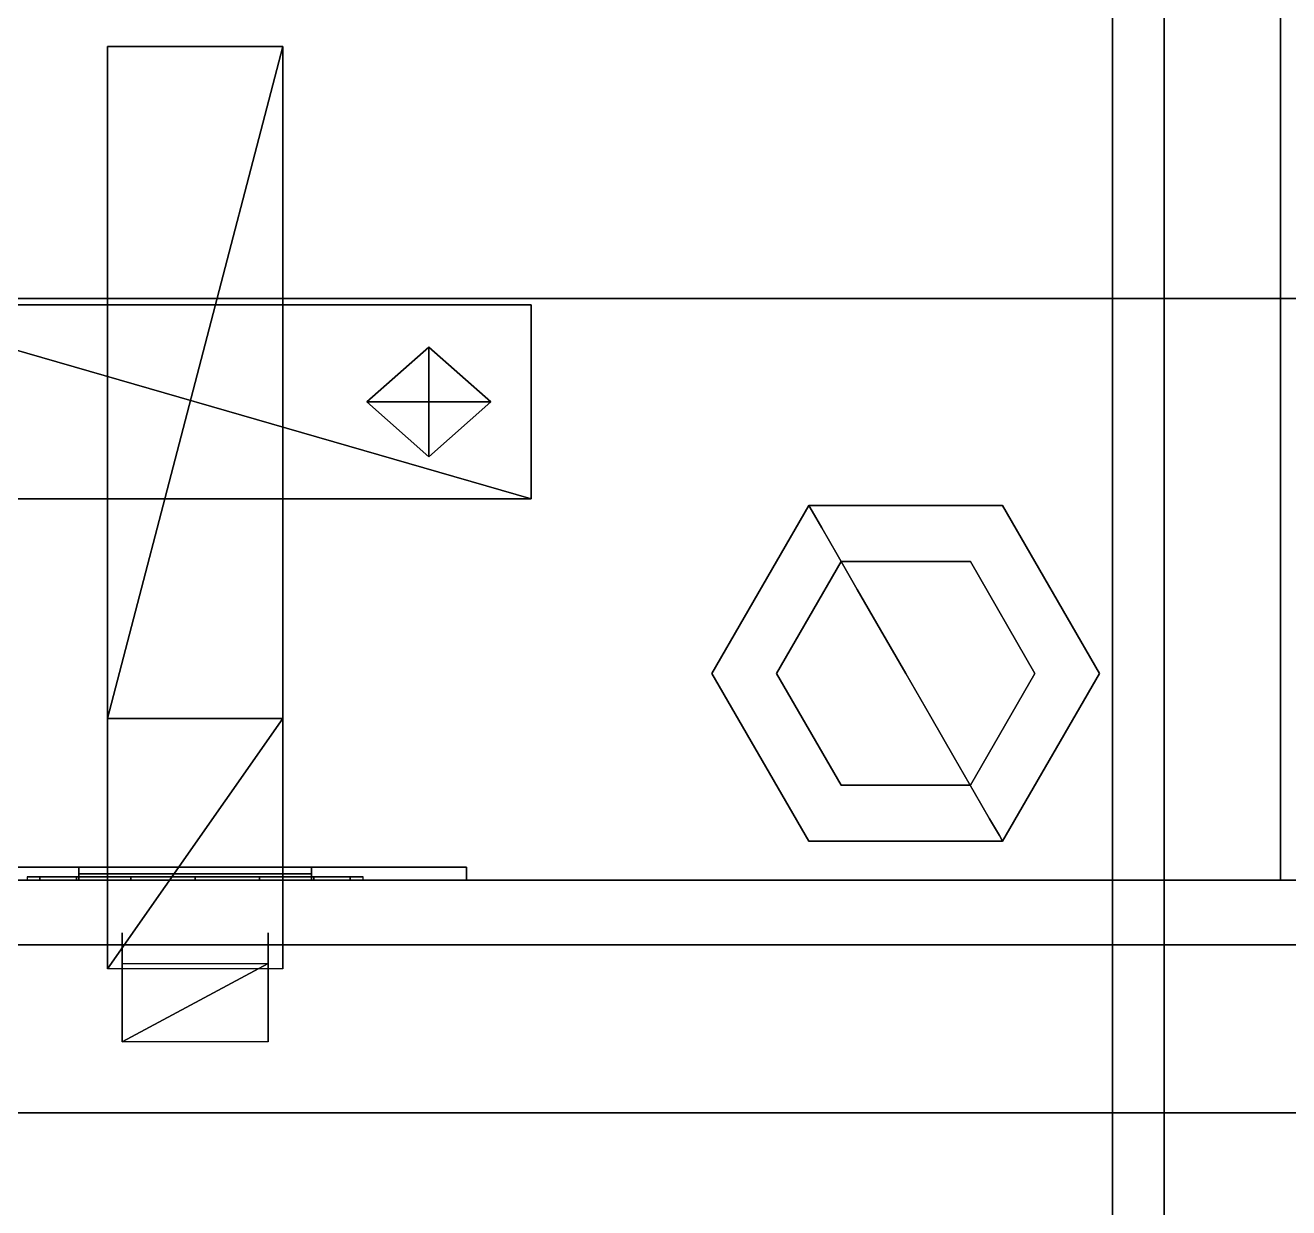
# Model space of a CAD drawing. Extents: x 0 to 6014, y -2453 to 0.
# Drawn here: x 3512.9 to 3610.6, y -575.3 to -483.9 of the extents above; entities that cross this region are included whole.
import ezdxf

# ---------------------------------------------------------------- set-up
doc = ezdxf.new("R2010")
doc.units = 0
for name, color, linetype in [('LAYER0', 7, 'CONTINUOUS'), ('LAYER1', 7, 'CONTINUOUS'), ('LAYER111', 7, 'CONTINUOUS'), ('LAYER115', 7, 'CONTINUOUS'), ('LAYER136', 7, 'CONTINUOUS'), ('LAYER140', 7, 'CONTINUOUS'), ('LAYER161', 7, 'CONTINUOUS'), ('LAYER165', 7, 'CONTINUOUS'), ('LAYER235', 7, 'CONTINUOUS'), ('LAYER236', 7, 'CONTINUOUS'), ('LAYER315', 254, 'CONTINUOUS'), ('LAYER358', 7, 'CONTINUOUS'), ('LAYER359', 7, 'CONTINUOUS'), ('LAYER362', 7, 'CONTINUOUS'), ('LAYER371', 28, 'CONTINUOUS'), ('LAYER372', 253, 'CONTINUOUS'), ('LAYER375', 254, 'CONTINUOUS'), ('LAYER377', 45, 'CONTINUOUS'), ('LAYER685', 7, 'CONTINUOUS'), ('LAYER688', 45, 'CONTINUOUS'), ('LAYER695', 7, 'CONTINUOUS'), ('LAYER75', 7, 'CONTINUOUS'), ('LAYER86', 7, 'CONTINUOUS'), ('LAYER90', 7, 'CONTINUOUS')]:
    doc.layers.add(name, color=color, linetype=linetype)

msp = doc.modelspace()

# ---------------------------------------------------------------- linework, layer by layer
at = {"layer": 'LAYER0'}
for points, invisible_edges in [([(1510, -265), (4585, 0), (2107, -1840), (1510, -265)], 7), ([(1510, 0, 5), (2107, -1840, 5), (4585, 0, 5), (1510, 0, 5)], 3), ([(2107, -1840), (4585, 0), (2107, -2453), (2107, -1840)], 3), ([(2107, -2453), (4585, 0), (4585, -640), (2107, -2453)], 5), ([(4585, 0, 5), (2107, -1840, 5), (4585, -640, 5), (4585, 0, 5)], 3)]:
    msp.add_3dface(points, dxfattribs=dict(at, invisible_edges=invisible_edges))
at = {"layer": 'LAYER111', "invisible_edges": 1}
for points in [[(3597, -823, 367.25), (3615, -273, 367.25), (3615, -823, 367.25), (3597, -823, 367.25)], [(3615, -273, 367.25), (3597, -823, 367.25), (3597, -273, 367.25), (3615, -273, 367.25)], [(3597, -273, 503.5), (3615, -823, 503.5), (3615, -273, 503.5), (3597, -273, 503.5)], [(3615, -823, 503.5), (3597, -273, 503.5), (3597, -823, 503.5), (3615, -823, 503.5)], [(3597, -823, 367.25), (3597, -273, 503.5), (3597, -273, 367.25), (3597, -823, 367.25)], [(3597, -273, 503.5), (3597, -823, 367.25), (3597, -823, 503.5), (3597, -273, 503.5)]]:
    msp.add_3dface(points, dxfattribs=at)
at = {"layer": 'LAYER115', "invisible_edges": 1}
for points in [[(3601, -287, 380.75), (3341, -809, 380.75), (3341, -287, 380.75), (3601, -287, 380.75)], [(3341, -809, 380.75), (3601, -287, 380.75), (3601, -809, 380.75), (3341, -809, 380.75)], [(3601, -809, 386.75), (3341, -287, 386.75), (3341, -809, 386.75), (3601, -809, 386.75)], [(3341, -287, 386.75), (3601, -809, 386.75), (3601, -287, 386.75), (3341, -287, 386.75)], [(3601, -287, 380.75), (3601, -809, 386.75), (3601, -809, 380.75), (3601, -287, 380.75)], [(3601, -809, 386.75), (3601, -287, 380.75), (3601, -287, 386.75), (3601, -809, 386.75)]]:
    msp.add_3dface(points, dxfattribs=at)
at = {"layer": 'LAYER136', "invisible_edges": 1}
for points in [[(3597, -823, 555.5), (3615, -273, 555.5), (3615, -823, 555.5), (3597, -823, 555.5)], [(3615, -273, 555.5), (3597, -823, 555.5), (3597, -273, 555.5), (3615, -273, 555.5)], [(3597, -273, 691.75), (3615, -823, 691.75), (3615, -273, 691.75), (3597, -273, 691.75)], [(3615, -823, 691.75), (3597, -273, 691.75), (3597, -823, 691.75), (3615, -823, 691.75)], [(3597, -823, 555.5), (3597, -273, 691.75), (3597, -273, 555.5), (3597, -823, 555.5)], [(3597, -273, 691.75), (3597, -823, 555.5), (3597, -823, 691.75), (3597, -273, 691.75)]]:
    msp.add_3dface(points, dxfattribs=at)
at = {"layer": 'LAYER140', "invisible_edges": 1}
for points in [[(3601, -287, 569), (3341, -809, 569), (3341, -287, 569), (3601, -287, 569)], [(3341, -809, 569), (3601, -287, 569), (3601, -809, 569), (3341, -809, 569)], [(3601, -809, 575), (3341, -287, 575), (3341, -809, 575), (3601, -809, 575)], [(3341, -287, 575), (3601, -809, 575), (3601, -287, 575), (3341, -287, 575)], [(3601, -287, 569), (3601, -809, 575), (3601, -809, 569), (3601, -287, 569)], [(3601, -809, 575), (3601, -287, 569), (3601, -287, 575), (3601, -809, 575)]]:
    msp.add_3dface(points, dxfattribs=at)
at = {"layer": 'LAYER161', "invisible_edges": 1}
for points in [[(3597, -823, 743.75), (3615, -273, 743.75), (3615, -823, 743.75), (3597, -823, 743.75)], [(3615, -273, 743.75), (3597, -823, 743.75), (3597, -273, 743.75), (3615, -273, 743.75)], [(3597, -273, 880), (3615, -823, 880), (3615, -273, 880), (3597, -273, 880)], [(3615, -823, 880), (3597, -273, 880), (3597, -823, 880), (3615, -823, 880)], [(3597, -823, 743.75), (3597, -273, 880), (3597, -273, 743.75), (3597, -823, 743.75)], [(3597, -273, 880), (3597, -823, 743.75), (3597, -823, 880), (3597, -273, 880)]]:
    msp.add_3dface(points, dxfattribs=at)
at = {"layer": 'LAYER165', "invisible_edges": 1}
for points in [[(3601, -287, 757.25), (3341, -809, 757.25), (3341, -287, 757.25), (3601, -287, 757.25)], [(3341, -809, 757.25), (3601, -287, 757.25), (3601, -809, 757.25), (3341, -809, 757.25)], [(3601, -809, 763.25), (3341, -287, 763.25), (3341, -809, 763.25), (3601, -809, 763.25)], [(3341, -287, 763.25), (3601, -809, 763.25), (3601, -287, 763.25), (3341, -287, 763.25)], [(3601, -287, 757.25), (3601, -809, 763.25), (3601, -809, 757.25), (3601, -287, 757.25)], [(3601, -809, 763.25), (3601, -287, 757.25), (3601, -287, 763.25), (3601, -809, 763.25)]]:
    msp.add_3dface(points, dxfattribs=at)
at = {"layer": 'LAYER235', "invisible_edges": 1}
for points in [[(3628, -150, 1944), (3046, -755, 1944), (3046, -150, 1944), (3628, -150, 1944)], [(3046, -755, 1944), (3628, -150, 1944), (3628, -755, 1944), (3046, -755, 1944)], [(3628, -755, 1962), (3046, -150, 1962), (3046, -755, 1962), (3628, -755, 1962)], [(3046, -150, 1962), (3628, -755, 1962), (3628, -150, 1962), (3046, -150, 1962)]]:
    msp.add_3dface(points, dxfattribs=at)
at = {"layer": 'LAYER236', "invisible_edges": 1}
for points in [[(3046, -150, 2292), (3628, -755, 2292), (3628, -150, 2292), (3046, -150, 2292)], [(3628, -755, 2292), (3046, -150, 2292), (3046, -755, 2292), (3628, -755, 2292)], [(3046, -755, 2274), (3628, -150, 2274), (3628, -755, 2274), (3046, -755, 2274)], [(3628, -150, 2274), (3046, -755, 2274), (3046, -150, 2274), (3628, -150, 2274)]]:
    msp.add_3dface(points, dxfattribs=at)
at = {"layer": 'LAYER315', "invisible_edges": 1}
for points in [[(3646, -505, 1925), (1678, -755, 1925), (1678, -505, 1925), (3646, -505, 1925)], [(1678, -755, 1925), (3646, -505, 1925), (3646, -755, 1925), (1678, -755, 1925)], [(1678, -505, 1943), (3646, -505, 1925), (1678, -505, 1925), (1678, -505, 1943)], [(3646, -505, 1925), (1678, -505, 1943), (3646, -505, 1943), (3646, -505, 1925)], [(3646, -755, 1943), (1678, -505, 1943), (1678, -755, 1943), (3646, -755, 1943)], [(1678, -505, 1943), (3646, -755, 1943), (3646, -505, 1943), (1678, -505, 1943)]]:
    msp.add_3dface(points, dxfattribs=at)
at = {"layer": 'LAYER358', "invisible_edges": 1}
for points in [[(3037, -150, 1924), (3610, -550, 1924), (3610, -150, 1924), (3037, -150, 1924)], [(3610, -550, 1924), (3037, -150, 1924), (3037, -550, 1924), (3610, -550, 1924)], [(3037, -550, 1906), (3610, -150, 1906), (3610, -550, 1906), (3037, -550, 1906)], [(3610, -150, 1906), (3037, -550, 1906), (3037, -150, 1906), (3610, -150, 1906)], [(3610, -150, 1906), (3610, -550, 1924), (3610, -550, 1906), (3610, -150, 1906)], [(3610, -550, 1924), (3610, -150, 1906), (3610, -150, 1924), (3610, -550, 1924)], [(3037, -550, 1906), (3610, -550, 1924), (3037, -550, 1924), (3037, -550, 1906)], [(3610, -550, 1924), (3037, -550, 1906), (3610, -550, 1906), (3610, -550, 1924)]]:
    msp.add_3dface(points, dxfattribs=at)
at = {"layer": 'LAYER359', "invisible_edges": 1}
for points in [[(3610, -150, 1583), (3037, -550, 1583), (3037, -150, 1583), (3610, -150, 1583)], [(3037, -550, 1583), (3610, -150, 1583), (3610, -550, 1583), (3037, -550, 1583)], [(3610, -550, 1601), (3037, -150, 1601), (3037, -550, 1601), (3610, -550, 1601)], [(3037, -150, 1601), (3610, -550, 1601), (3610, -150, 1601), (3037, -150, 1601)], [(3610, -150, 1583), (3610, -550, 1601), (3610, -550, 1583), (3610, -150, 1583)], [(3610, -550, 1601), (3610, -150, 1583), (3610, -150, 1601), (3610, -550, 1601)], [(3610, -550, 1601), (3037, -550, 1583), (3610, -550, 1583), (3610, -550, 1601)], [(3037, -550, 1583), (3610, -550, 1601), (3037, -550, 1601), (3037, -550, 1583)]]:
    msp.add_3dface(points, dxfattribs=at)
at = {"layer": 'LAYER362', "invisible_edges": 1}
for points in [[(3610, -150, 1582), (3610, -550, 1925), (3610, -150, 1925), (3610, -150, 1582)], [(3610, -550, 1925), (3610, -150, 1582), (3610, -550, 1582), (3610, -550, 1925)], [(3610, -150, 1582), (3628, -550, 1582), (3610, -550, 1582), (3610, -150, 1582)], [(3628, -550, 1582), (3610, -150, 1582), (3628, -150, 1582), (3628, -550, 1582)], [(3628, -150, 1925), (3610, -550, 1925), (3628, -550, 1925), (3628, -150, 1925)], [(3610, -550, 1925), (3628, -150, 1925), (3610, -150, 1925), (3610, -550, 1925)], [(3628, -550, 1582), (3610, -550, 1925), (3610, -550, 1582), (3628, -550, 1582)], [(3610, -550, 1925), (3628, -550, 1582), (3628, -550, 1925), (3610, -550, 1925)]]:
    msp.add_3dface(points, dxfattribs=at)
at = {"layer": 'LAYER371'}
for points, invisible_edges in [([(3505, -549, 1883.5), (3547, -549, 1883.5), (3535, -549, 1888.5), (3517, -549, 1888.5)], 10), ([(3505, -549, 1883.5), (3517, -549, 1888.5), (3517, -549, 1901.5), (3505, -549, 1901.5)], 1), ([(3520.683, -549.5, 1905.709), (3531.5, -549.5, 1905.5), (3535, -549.5, 1901.5), (3517, -549.5, 1901.5)], 5), ([(3517, -549.5, 1901.5), (3535, -549.5, 1901.5), (3535, -549.5, 1888.5), (3517, -549.5, 1888.5)], 1), ([(3520.5, -549.5, 1912.5), (3531.5, -549.5, 1912.5), (3531.5, -549.5, 1905.5), (3520.683, -549.5, 1905.709)], 4), ([(3547, -549, 1883.5), (3535, -549, 1888.5), (3535, -549, 1901.5), (3547, -549, 1901.5)], 1), ([(3513.99, -549.75, 1906.475), (3513, -549.75, 1901.5), (3517, -549.75, 1901.5), (3520.5, -549.75, 1905.5)], 8), ([(3516.808, -549.75, 1910.692), (3513.99, -549.75, 1906.475), (3520.5, -549.75, 1905.5), (3520.5, -549.75, 1909)], 10), ([(3521.025, -549.75, 1913.51), (3516.808, -549.75, 1910.692), (3520.5, -549.75, 1909), (3520.5, -549.75, 1912.5)], 10), ([(3526, -549.75, 1914.5), (3521.025, -549.75, 1913.51), (3520.5, -549.75, 1912.5), (3526, -549.75, 1912.5)], 10), ([(3530.975, -549.75, 1913.51), (3526, -549.75, 1914.5), (3526, -549.75, 1912.5), (3531.5, -549.75, 1912.5)], 10), ([(3535.192, -549.75, 1910.692), (3530.975, -549.75, 1913.51), (3531.5, -549.75, 1912.5), (3531.5, -549.75, 1909)], 10), ([(3539, -549.75, 1901.5), (3538.01, -549.75, 1906.475), (3531.5, -549.75, 1905.5), (3535, -549.75, 1901.5)], 2), ([(3538.01, -549.75, 1906.475), (3535.192, -549.75, 1910.692), (3531.5, -549.75, 1909), (3531.5, -549.75, 1905.5)], 10)]:
    msp.add_3dface(points, dxfattribs=dict(at, invisible_edges=invisible_edges))
for points in [[(3547, -550, 1883.5), (3505, -550, 1883.5), (3505, -549, 1883.5), (3547, -549, 1883.5)], [(3517, -549, 1901.5), (3517, -550, 1901.5), (3505, -550, 1901.5), (3505, -549, 1901.5)], [(3535, -549, 1888.5), (3535, -550, 1888.5), (3517, -550, 1888.5), (3517, -549, 1888.5)], [(3517, -549, 1888.5), (3517, -550, 1888.5), (3517, -550, 1901.5), (3517, -549, 1901.5)], [(3535, -549, 1888.5), (3535, -550, 1888.5), (3535, -550, 1901.5), (3535, -549, 1901.5)], [(3535, -549, 1901.5), (3535, -550, 1901.5), (3547, -550, 1901.5), (3547, -549, 1901.5)], [(3547, -549, 1883.5), (3547, -549, 1901.5), (3547, -549, 1901.5), (3547, -549, 1883.5)], [(3547, -549, 1901.5), (3547, -550, 1901.5), (3547, -550, 1883.5), (3547, -549, 1883.5)], [(3517, -550, 1901.5), (3505, -550, 1901.5), (3517, -550, 1901.5)], [(3547, -550, 1883.5), (3547, -550, 1901.5), (3505, -550, 1901.5), (3505, -550, 1883.5)], [(3535, -550, 1888.5), (3517, -550, 1888.5), (3535, -550, 1888.5)], [(3535, -550, 1901.5), (3547, -550, 1901.5), (3535, -550, 1901.5)]]:
    msp.add_3dface(points, dxfattribs=at)
at = {"layer": 'LAYER372'}
for points in [[(3532.783, -485.5, 1906), (3532.783, -485.5, 1891.078), (3519.217, -485.5, 1906), (3532.783, -485.5, 1906)], [(3519.217, -485.5, 1906), (3532.783, -485.5, 1891.078), (3519.217, -485.5, 1891.078), (3519.217, -485.5, 1906)], [(3519.217, -485.5, 1906), (3519.217, -485.5, 1891.078), (3519.217, -537.5, 1906), (3519.217, -485.5, 1906)], [(3519.217, -537.5, 1906), (3519.217, -485.5, 1891.078), (3519.217, -537.5, 1891.078), (3519.217, -537.5, 1906)], [(3532.783, -537.5, 1891.078), (3519.217, -537.5, 1891.078), (3532.783, -485.5, 1891.078), (3532.783, -537.5, 1891.078)], [(3532.783, -485.5, 1891.078), (3519.217, -537.5, 1891.078), (3519.217, -485.5, 1891.078), (3532.783, -485.5, 1891.078)], [(3532.783, -537.5, 1906), (3532.783, -537.5, 1891.078), (3532.783, -485.5, 1906), (3532.783, -537.5, 1906)], [(3532.783, -485.5, 1906), (3532.783, -537.5, 1891.078), (3532.783, -485.5, 1891.078), (3532.783, -485.5, 1906)], [(3500, -505.5, 1904.01), (3500, -505.5, 1906), (3552, -505.5, 1906), (3500, -505.5, 1904.01)], [(3500, -505.5, 1904.01), (3552, -505.5, 1906), (3552, -505.5, 1904.01), (3500, -505.5, 1904.01)], [(3552, -520.5, 1904.01), (3500, -520.5, 1904.01), (3500, -505.5, 1904.01), (3552, -520.5, 1904.01)], [(3552, -520.5, 1904.01), (3500, -505.5, 1904.01), (3552, -505.5, 1904.01), (3552, -520.5, 1904.01)], [(3552, -505.5, 1904.01), (3552, -505.5, 1906), (3552, -520.5, 1906), (3552, -505.5, 1904.01)], [(3552, -505.5, 1904.01), (3552, -520.5, 1906), (3552, -520.5, 1904.01), (3552, -505.5, 1904.01)], [(3544.087, -508.7573, 1903.016), (3539.291, -513, 1903.016), (3544.087, -508.7573, 1904.01), (3544.087, -508.7573, 1903.016)], [(3544.087, -508.7573, 1904.01), (3539.291, -513, 1903.016), (3539.291, -513, 1904.01), (3544.087, -508.7573, 1904.01)], [(3539.291, -513, 1904.01), (3544.087, -508.7573, 1904.01), (3548.883, -513, 1904.01), (3539.291, -513, 1904.01)], [(3539.291, -513, 1903.016), (3544.087, -508.7573, 1903.016), (3544.087, -517.2427, 1903.016), (3539.291, -513, 1903.016)], [(3548.883, -513, 1903.016), (3544.087, -508.7573, 1903.016), (3548.883, -513, 1904.01), (3548.883, -513, 1903.016)], [(3548.883, -513, 1904.01), (3544.087, -508.7573, 1903.016), (3544.087, -508.7573, 1904.01), (3548.883, -513, 1904.01)], [(3544.087, -517.2427, 1903.016), (3544.087, -508.7573, 1903.016), (3548.883, -513, 1903.016), (3544.087, -517.2427, 1903.016)], [(3539.291, -513, 1904.01), (3548.883, -513, 1904.01), (3544.087, -517.2427, 1904.01), (3539.291, -513, 1904.01)], [(3539.291, -513, 1904.01), (3539.291, -513, 1903.016), (3544.087, -517.2427, 1904.01), (3539.291, -513, 1904.01)], [(3544.087, -517.2427, 1904.01), (3539.291, -513, 1903.016), (3544.087, -517.2427, 1903.016), (3544.087, -517.2427, 1904.01)], [(3544.087, -517.2427, 1903.016), (3548.883, -513, 1903.016), (3544.087, -517.2427, 1904.01), (3544.087, -517.2427, 1903.016)], [(3544.087, -517.2427, 1904.01), (3548.883, -513, 1903.016), (3548.883, -513, 1904.01), (3544.087, -517.2427, 1904.01)], [(3552, -520.5, 1906), (3500, -520.5, 1906), (3500, -520.5, 1904.01), (3552, -520.5, 1906)], [(3552, -520.5, 1906), (3500, -520.5, 1904.01), (3552, -520.5, 1904.01), (3552, -520.5, 1906)], [(3519.217, -537.5, 1898.042), (3519.217, -537.5, 1891.078), (3519.217, -556.8654, 1895.058), (3519.217, -537.5, 1898.042)], [(3519.217, -556.8654, 1895.058), (3519.217, -537.5, 1891.078), (3519.217, -556.8654, 1888.094), (3519.217, -556.8654, 1895.058)], [(3532.783, -556.8654, 1888.094), (3519.217, -556.8654, 1888.094), (3532.783, -537.5, 1891.078), (3532.783, -556.8654, 1888.094)], [(3532.783, -537.5, 1891.078), (3519.217, -556.8654, 1888.094), (3519.217, -537.5, 1891.078), (3532.783, -537.5, 1891.078)], [(3532.783, -556.8654, 1895.058), (3532.783, -556.8654, 1888.094), (3532.783, -537.5, 1898.042), (3532.783, -556.8654, 1895.058)], [(3532.783, -537.5, 1898.042), (3532.783, -556.8654, 1888.094), (3532.783, -537.5, 1891.078), (3532.783, -537.5, 1898.042)], [(3520.348, -554.0753, 1890.308), (3520.348, -556.4556, 1888.818), (3520.348, -561.9226, 1907.082), (3520.348, -554.0753, 1890.308)], [(3531.652, -561.9226, 1907.082), (3531.652, -562.5, 1906.591), (3531.652, -554.0753, 1890.308), (3531.652, -561.9226, 1907.082)], [(3531.652, -554.0753, 1890.308), (3531.652, -562.5, 1906.591), (3531.652, -556.4556, 1888.818), (3531.652, -554.0753, 1890.308)], [(3520.348, -561.9226, 1907.082), (3520.348, -556.4556, 1888.818), (3520.348, -562.5, 1906.591), (3520.348, -561.9226, 1907.082)], [(3531.652, -562.5, 1906.591), (3520.348, -562.5, 1906.591), (3531.652, -556.4556, 1888.818), (3531.652, -562.5, 1906.591)], [(3531.652, -556.4556, 1888.818), (3520.348, -562.5, 1906.591), (3520.348, -556.4556, 1888.818), (3531.652, -556.4556, 1888.818)]]:
    msp.add_3dface(points, dxfattribs=at)
at = {"layer": 'LAYER375'}
for points, invisible_edges in [([(3573.5, -521.0096, 1854.166), (3566, -534, 1854.166), (3596, -534, 1854.166), (3588.5, -521.0096, 1854.166)], 2), ([(3573.5, -521.0096, 1854.166), (3566, -534, 1854.166), (3566, -534, 1879.062), (3573.5, -521.0096, 1879.062)], 2), ([(3566.511, -534, 1882.928), (3566, -534, 1879.062), (3573.5, -521.0096, 1879.062), (3573.755, -521.4523, 1882.928)], 9), ([(3573.755, -521.4523, 1666.067), (3573.5, -521.0096, 1669.934), (3566, -534, 1669.934), (3566.511, -534, 1666.067)], 12), ([(3573.755, -521.4523, 1882.928), (3573.5, -521.0096, 1879.062), (3588.5, -521.0096, 1879.062), (3588.245, -521.4523, 1882.928)], 12), ([(3588.245, -521.4523, 1666.067), (3588.5, -521.0096, 1669.934), (3573.5, -521.0096, 1669.934), (3573.755, -521.4523, 1666.067)], 9), ([(3595.489, -534, 1666.067), (3596, -534, 1669.934), (3588.5, -521.0096, 1669.934), (3588.245, -521.4523, 1666.067)], 13), ([(3588.245, -521.4523, 1882.928), (3588.5, -521.0096, 1879.062), (3596, -534, 1879.062), (3595.489, -534, 1882.928)], 13), ([(3568.01, -534, 1886.531), (3566.511, -534, 1882.928), (3573.755, -521.4523, 1882.928), (3574.505, -522.75, 1886.531)], 11), ([(3574.505, -522.75, 1662.465), (3573.755, -521.4523, 1666.067), (3566.511, -534, 1666.067), (3568.01, -534, 1662.465)], 14), ([(3574.505, -522.75, 1886.531), (3573.755, -521.4523, 1882.928), (3588.245, -521.4523, 1882.928), (3587.495, -522.75, 1886.531)], 14), ([(3587.495, -522.75, 1662.465), (3588.245, -521.4523, 1666.067), (3573.755, -521.4523, 1666.067), (3574.505, -522.75, 1662.465)], 11), ([(3593.99, -534, 1662.465), (3595.489, -534, 1666.067), (3588.245, -521.4523, 1666.067), (3587.495, -522.75, 1662.465)], 15), ([(3587.495, -522.75, 1886.531), (3588.245, -521.4523, 1882.928), (3595.489, -534, 1882.928), (3593.99, -534, 1886.531)], 15), ([(3570.394, -534, 1889.625), (3568.01, -534, 1886.531), (3574.505, -522.75, 1886.531), (3575.697, -524.8145, 1889.625)], 11), ([(3575.697, -524.8145, 1659.371), (3574.505, -522.75, 1662.465), (3568.01, -534, 1662.465), (3570.394, -534, 1659.371)], 14), ([(3575.697, -524.8145, 1889.625), (3574.505, -522.75, 1886.531), (3587.495, -522.75, 1886.531), (3586.303, -524.8145, 1889.625)], 14), ([(3586.303, -524.8145, 1659.371), (3587.495, -522.75, 1662.465), (3574.505, -522.75, 1662.465), (3575.697, -524.8145, 1659.371)], 11), ([(3586.303, -524.8145, 1889.625), (3587.495, -522.75, 1886.531), (3593.99, -534, 1886.531), (3591.606, -534, 1889.625)], 15), ([(3591.606, -534, 1659.371), (3593.99, -534, 1662.465), (3587.495, -522.75, 1662.465), (3586.303, -524.8145, 1659.371)], 15), ([(3573.5, -534, 1891.999), (3570.394, -534, 1889.625), (3575.697, -524.8145, 1889.625), (3577.25, -527.5048, 1891.999)], 11), ([(3577.25, -527.5048, 1656.997), (3575.697, -524.8145, 1659.371), (3570.394, -534, 1659.371), (3573.5, -534, 1656.997)], 14), ([(3577.25, -527.5048, 1891.999), (3575.697, -524.8145, 1889.625), (3586.303, -524.8145, 1889.625), (3584.75, -527.5048, 1891.999)], 14), ([(3584.75, -527.5048, 1656.997), (3586.303, -524.8145, 1659.371), (3575.697, -524.8145, 1659.371), (3577.25, -527.5048, 1656.997)], 11), ([(3584.75, -527.5048, 1891.999), (3586.303, -524.8145, 1889.625), (3591.606, -534, 1889.625), (3588.5, -534, 1891.999)], 15), ([(3588.5, -534, 1656.997), (3591.606, -534, 1659.371), (3586.303, -524.8145, 1659.371), (3584.75, -527.5048, 1656.997)], 15), ([(3576, -525.3397, 1694.83), (3571, -534, 1694.83), (3591, -534, 1694.83), (3586, -525.3397, 1694.83)], 2), ([(3576, -525.3397, 1854.166), (3571, -534, 1854.166), (3571, -534, 1694.83), (3576, -525.3397, 1694.83)], 8), ([(3586, -525.3397, 1854.166), (3576, -525.3397, 1854.166), (3576, -525.3397, 1694.83), (3586, -525.3397, 1694.83)], 2), ([(3577.118, -534, 1893.491), (3573.5, -534, 1891.999), (3577.25, -527.5048, 1891.999), (3579.059, -530.6378, 1893.491)], 11), ([(3579.059, -530.6378, 1655.505), (3577.25, -527.5048, 1656.997), (3573.5, -534, 1656.997), (3577.118, -534, 1655.505)], 14), ([(3579.059, -530.6378, 1893.491), (3577.25, -527.5048, 1891.999), (3584.75, -527.5048, 1891.999), (3582.941, -530.6378, 1893.491)], 14), ([(3582.941, -530.6378, 1655.505), (3584.75, -527.5048, 1656.997), (3577.25, -527.5048, 1656.997), (3579.059, -530.6378, 1655.505)], 11), ([(3582.941, -530.6378, 1893.491), (3584.75, -527.5048, 1891.999), (3588.5, -534, 1891.999), (3584.882, -534, 1893.491)], 15), ([(3584.882, -534, 1655.505), (3588.5, -534, 1656.997), (3584.75, -527.5048, 1656.997), (3582.941, -530.6378, 1655.505)], 15), ([(3581, -534, 1895.134), (3577.118, -534, 1893.491), (3579.059, -530.6378, 1893.491), (3581, -534, 1895.134)], 3), ([(3581, -534, 1654.996), (3579.059, -530.6378, 1655.505), (3577.118, -534, 1655.505), (3581, -534, 1654.996)], 6), ([(3581, -534, 1895.134), (3579.059, -530.6378, 1893.491), (3582.941, -530.6378, 1893.491), (3581, -534, 1895.134)], 6), ([(3581, -534, 1654.996), (3582.941, -530.6378, 1655.505), (3579.059, -530.6378, 1655.505), (3581, -534, 1654.996)], 3), ([(3581, -534, 1895.134), (3582.941, -530.6378, 1893.491), (3584.882, -534, 1893.491), (3581, -534, 1895.134)], 7), ([(3581, -534, 1654.996), (3584.882, -534, 1655.505), (3582.941, -530.6378, 1655.505), (3581, -534, 1654.996)], 7), ([(3566, -534, 1854.166), (3596, -534, 1854.166), (3588.5, -546.9904, 1854.166), (3573.5, -546.9904, 1854.166)], 1), ([(3596, -534, 1694.83), (3566, -534, 1694.83), (3573.5, -546.9904, 1694.83), (3588.5, -546.9904, 1694.83)], 1), ([(3566, -534, 1854.166), (3573.5, -546.9904, 1854.166), (3573.5, -546.9904, 1879.062), (3566, -534, 1879.062)], 8), ([(3573.755, -546.5477, 1882.928), (3573.5, -546.9904, 1879.062), (3566, -534, 1879.062), (3566.511, -534, 1882.928)], 13), ([(3566, -534, 1854.166), (3596, -534, 1854.166), (3588.5, -546.9904, 1854.166), (3573.5, -546.9904, 1854.166)], 1), ([(3566.511, -534, 1666.067), (3566, -534, 1669.934), (3573.5, -546.9904, 1669.934), (3573.755, -546.5477, 1666.067)], 13), ([(3574.505, -545.25, 1886.531), (3573.755, -546.5477, 1882.928), (3566.511, -534, 1882.928), (3568.01, -534, 1886.531)], 15), ([(3568.01, -534, 1662.465), (3566.511, -534, 1666.067), (3573.755, -546.5477, 1666.067), (3574.505, -545.25, 1662.465)], 15), ([(3575.697, -543.1855, 1889.625), (3574.505, -545.25, 1886.531), (3568.01, -534, 1886.531), (3570.394, -534, 1889.625)], 15), ([(3570.394, -534, 1659.371), (3568.01, -534, 1662.465), (3574.505, -545.25, 1662.465), (3575.697, -543.1855, 1659.371)], 15), ([(3577.25, -540.4952, 1891.999), (3575.697, -543.1855, 1889.625), (3570.394, -534, 1889.625), (3573.5, -534, 1891.999)], 15), ([(3573.5, -534, 1656.997), (3570.394, -534, 1659.371), (3575.697, -543.1855, 1659.371), (3577.25, -540.4952, 1656.997)], 15), ([(3571, -534, 1694.83), (3591, -534, 1694.83), (3586, -542.6603, 1694.83), (3576, -542.6603, 1694.83)], 1), ([(3571, -534, 1854.166), (3576, -542.6603, 1854.166), (3576, -542.6603, 1694.83), (3571, -534, 1694.83)], 2), ([(3579.059, -537.3622, 1893.491), (3577.25, -540.4952, 1891.999), (3573.5, -534, 1891.999), (3577.118, -534, 1893.491)], 15), ([(3577.118, -534, 1655.505), (3573.5, -534, 1656.997), (3577.25, -540.4952, 1656.997), (3579.059, -537.3622, 1655.505)], 15), ([(3581, -534, 1895.134), (3579.059, -537.3622, 1893.491), (3577.118, -534, 1893.491), (3581, -534, 1895.134)], 7), ([(3581, -534, 1654.996), (3577.118, -534, 1655.505), (3579.059, -537.3622, 1655.505), (3581, -534, 1654.996)], 7), ([(3581, -534, 1895.134), (3582.941, -537.3622, 1893.491), (3579.059, -537.3622, 1893.491), (3581, -534, 1895.134)], 6), ([(3581, -534, 1654.996), (3579.059, -537.3622, 1655.505), (3582.941, -537.3622, 1655.505), (3581, -534, 1654.996)], 3), ([(3581, -534, 1895.134), (3584.882, -534, 1893.491), (3582.941, -537.3622, 1893.491), (3581, -534, 1895.134)], 3), ([(3581, -534, 1654.996), (3582.941, -537.3622, 1655.505), (3584.882, -534, 1655.505), (3581, -534, 1654.996)], 6), ([(3584.882, -534, 1893.491), (3588.5, -534, 1891.999), (3584.75, -540.4952, 1891.999), (3582.941, -537.3622, 1893.491)], 11), ([(3582.941, -537.3622, 1655.505), (3584.75, -540.4952, 1656.997), (3588.5, -534, 1656.997), (3584.882, -534, 1655.505)], 14), ([(3584.75, -540.4952, 1656.997), (3586.303, -543.1855, 1659.371), (3591.606, -534, 1659.371), (3588.5, -534, 1656.997)], 14), ([(3588.5, -534, 1891.999), (3591.606, -534, 1889.625), (3586.303, -543.1855, 1889.625), (3584.75, -540.4952, 1891.999)], 11), ([(3586, -542.6603, 1854.166), (3591, -534, 1854.166), (3591, -534, 1694.83), (3586, -542.6603, 1694.83)], 8), ([(3586.303, -543.1855, 1659.371), (3587.495, -545.25, 1662.465), (3593.99, -534, 1662.465), (3591.606, -534, 1659.371)], 14), ([(3591.606, -534, 1889.625), (3593.99, -534, 1886.531), (3587.495, -545.25, 1886.531), (3586.303, -543.1855, 1889.625)], 11), ([(3587.495, -545.25, 1662.465), (3588.245, -546.5477, 1666.067), (3595.489, -534, 1666.067), (3593.99, -534, 1662.465)], 14), ([(3593.99, -534, 1886.531), (3595.489, -534, 1882.928), (3588.245, -546.5477, 1882.928), (3587.495, -545.25, 1886.531)], 11), ([(3588.245, -546.5477, 1666.067), (3588.5, -546.9904, 1669.934), (3596, -534, 1669.934), (3595.489, -534, 1666.067)], 12), ([(3595.489, -534, 1882.928), (3596, -534, 1879.062), (3588.5, -546.9904, 1879.062), (3588.245, -546.5477, 1882.928)], 9), ([(3582.941, -537.3622, 1893.491), (3584.75, -540.4952, 1891.999), (3577.25, -540.4952, 1891.999), (3579.059, -537.3622, 1893.491)], 14), ([(3579.059, -537.3622, 1655.505), (3577.25, -540.4952, 1656.997), (3584.75, -540.4952, 1656.997), (3582.941, -537.3622, 1655.505)], 11), ([(3584.75, -540.4952, 1891.999), (3586.303, -543.1855, 1889.625), (3575.697, -543.1855, 1889.625), (3577.25, -540.4952, 1891.999)], 14), ([(3577.25, -540.4952, 1656.997), (3575.697, -543.1855, 1659.371), (3586.303, -543.1855, 1659.371), (3584.75, -540.4952, 1656.997)], 11), ([(3576, -542.6603, 1854.166), (3586, -542.6603, 1854.166), (3586, -542.6603, 1694.83), (3576, -542.6603, 1694.83)], 10), ([(3575.697, -543.1855, 1659.371), (3574.505, -545.25, 1662.465), (3587.495, -545.25, 1662.465), (3586.303, -543.1855, 1659.371)], 11), ([(3586.303, -543.1855, 1889.625), (3587.495, -545.25, 1886.531), (3574.505, -545.25, 1886.531), (3575.697, -543.1855, 1889.625)], 14), ([(3574.505, -545.25, 1662.465), (3573.755, -546.5477, 1666.067), (3588.245, -546.5477, 1666.067), (3587.495, -545.25, 1662.465)], 11), ([(3587.495, -545.25, 1886.531), (3588.245, -546.5477, 1882.928), (3573.755, -546.5477, 1882.928), (3574.505, -545.25, 1886.531)], 14), ([(3573.755, -546.5477, 1666.067), (3573.5, -546.9904, 1669.934), (3588.5, -546.9904, 1669.934), (3588.245, -546.5477, 1666.067)], 9), ([(3588.245, -546.5477, 1882.928), (3588.5, -546.9904, 1879.062), (3573.5, -546.9904, 1879.062), (3573.755, -546.5477, 1882.928)], 12)]:
    msp.add_3dface(points, dxfattribs=dict(at, invisible_edges=invisible_edges))
for points in [[(3566, -534, 1694.83), (3573.5, -521.0096, 1694.83), (3573.5, -521.0096, 1669.934), (3566, -534, 1669.934)], [(3573.5, -521.0096, 1694.83), (3588.5, -521.0096, 1694.83), (3588.5, -521.0096, 1669.934), (3573.5, -521.0096, 1669.934)], [(3588.5, -521.0096, 1854.166), (3573.5, -521.0096, 1854.166), (3573.5, -521.0096, 1879.062), (3588.5, -521.0096, 1879.062)], [(3588.5, -521.0096, 1694.83), (3596, -534, 1694.83), (3596, -534, 1669.934), (3588.5, -521.0096, 1669.934)], [(3596, -534, 1854.166), (3588.5, -521.0096, 1854.166), (3588.5, -521.0096, 1879.062), (3596, -534, 1879.062)], [(3591, -534, 1854.166), (3586, -525.3397, 1854.166), (3586, -525.3397, 1694.83), (3591, -534, 1694.83)], [(3573.5, -546.9904, 1694.83), (3566, -534, 1694.83), (3566, -534, 1669.934), (3573.5, -546.9904, 1669.934)], [(3596, -534, 1694.83), (3588.5, -546.9904, 1694.83), (3588.5, -546.9904, 1669.934), (3596, -534, 1669.934)], [(3588.5, -546.9904, 1854.166), (3596, -534, 1854.166), (3596, -534, 1879.062), (3588.5, -546.9904, 1879.062)], [(3588.5, -546.9904, 1694.83), (3573.5, -546.9904, 1694.83), (3573.5, -546.9904, 1669.934), (3588.5, -546.9904, 1669.934)], [(3573.5, -546.9904, 1854.166), (3588.5, -546.9904, 1854.166), (3588.5, -546.9904, 1879.062), (3573.5, -546.9904, 1879.062)]]:
    msp.add_3dface(points, dxfattribs=at)
at = {"layer": 'LAYER377', "invisible_edges": 1}
for points in [[(3626, -550, 1557), (3021, -550, 1922), (3626, -550, 1922), (3626, -550, 1557)], [(3021, -550, 1922), (3626, -550, 1557), (3021, -550, 1557), (3021, -550, 1922)], [(3626, -568, 1922), (3021, -550, 1922), (3021, -568, 1922), (3626, -568, 1922)], [(3021, -550, 1922), (3626, -568, 1922), (3626, -550, 1922), (3021, -550, 1922)], [(3626, -550, 1557), (3021, -568, 1557), (3021, -550, 1557), (3626, -550, 1557)], [(3021, -568, 1557), (3626, -550, 1557), (3626, -568, 1557), (3021, -568, 1557)], [(3021, -568, 1557), (3626, -568, 1922), (3021, -568, 1922), (3021, -568, 1557)], [(3626, -568, 1922), (3021, -568, 1557), (3626, -568, 1557), (3626, -568, 1922)]]:
    msp.add_3dface(points, dxfattribs=at)
at = {"layer": 'LAYER685', "invisible_edges": 3}
for points in [[(3646, -853, 937), (3488, -763, 937), (3646, -150, 937), (3646, -853, 937)], [(3488, -218, 937), (3646, -150, 937), (3488, -763, 937), (3488, -218, 937)], [(3646, -150, 957), (3488, -218, 957), (3646, -853, 957), (3646, -150, 957)], [(3488, -763, 957), (3646, -853, 957), (3488, -218, 957), (3488, -763, 957)]]:
    msp.add_3dface(points, dxfattribs=at)
at = {"layer": 'LAYER688', "invisible_edges": 1}
for points in [[(2410, -155, 1582), (3628, -555, 1582), (3628, -155, 1582), (2410, -155, 1582)], [(3628, -555, 1582), (2410, -155, 1582), (2410, -555, 1582), (3628, -555, 1582)], [(2410, -555, 1564), (3628, -155, 1564), (3628, -555, 1564), (2410, -555, 1564)], [(3628, -155, 1564), (2410, -555, 1564), (2410, -155, 1564), (3628, -155, 1564)], [(2410, -555, 1564), (3628, -555, 1582), (2410, -555, 1582), (2410, -555, 1564)], [(3628, -555, 1582), (2410, -555, 1564), (3628, -555, 1564), (3628, -555, 1582)]]:
    msp.add_3dface(points, dxfattribs=at)
at = {"layer": 'LAYER695'}
for points, invisible_edges in [([(3628, -750, 5), (1660, -415, 5), (3628, -150, 5), (3628, -750, 5)], 3), ([(1660, -415, 155), (3628, -750, 155), (1660, -150, 155), (1660, -415, 155)], 3), ([(1660, -150, 155), (3628, -750, 155), (3628, -150, 155), (1660, -150, 155)], 1), ([(1613, -750, 5), (1660, -415, 5), (3628, -750, 5), (1613, -750, 5)], 3), ([(3628, -750, 155), (1613, -415, 155), (1613, -750, 155), (3628, -750, 155)], 1), ([(1613, -415, 155), (3628, -750, 155), (1660, -415, 155), (1613, -415, 155)], 3)]:
    msp.add_3dface(points, dxfattribs=dict(at, invisible_edges=invisible_edges))
at = {"layer": 'LAYER75', "invisible_edges": 1}
for points in [[(3628, -150, 154), (3314, -823, 154), (3314, -150, 154), (3628, -150, 154)], [(3314, -823, 154), (3628, -150, 154), (3628, -823, 154), (3314, -823, 154)], [(3628, -823, 172), (3314, -150, 172), (3314, -823, 172), (3628, -823, 172)], [(3314, -150, 172), (3628, -823, 172), (3628, -150, 172), (3314, -150, 172)]]:
    msp.add_3dface(points, dxfattribs=at)
at = {"layer": 'LAYER86', "invisible_edges": 1}
for points in [[(3597, -823, 179), (3615, -273, 179), (3615, -823, 179), (3597, -823, 179)], [(3615, -273, 179), (3597, -823, 179), (3597, -273, 179), (3615, -273, 179)], [(3597, -273, 315.25), (3615, -823, 315.25), (3615, -273, 315.25), (3597, -273, 315.25)], [(3615, -823, 315.25), (3597, -273, 315.25), (3597, -823, 315.25), (3615, -823, 315.25)], [(3597, -823, 179), (3597, -273, 315.25), (3597, -273, 179), (3597, -823, 179)], [(3597, -273, 315.25), (3597, -823, 179), (3597, -823, 315.25), (3597, -273, 315.25)]]:
    msp.add_3dface(points, dxfattribs=at)
at = {"layer": 'LAYER90', "invisible_edges": 1}
for points in [[(3601, -287, 192.5), (3341, -809, 192.5), (3341, -287, 192.5), (3601, -287, 192.5)], [(3341, -809, 192.5), (3601, -287, 192.5), (3601, -809, 192.5), (3341, -809, 192.5)], [(3601, -809, 198.5), (3341, -287, 198.5), (3341, -809, 198.5), (3601, -809, 198.5)], [(3341, -287, 198.5), (3601, -809, 198.5), (3601, -287, 198.5), (3341, -287, 198.5)], [(3601, -287, 192.5), (3601, -809, 198.5), (3601, -809, 192.5), (3601, -287, 192.5)], [(3601, -809, 198.5), (3601, -287, 192.5), (3601, -287, 198.5), (3601, -809, 198.5)]]:
    msp.add_3dface(points, dxfattribs=at)

# ---------------------------------------------------------------- meshes
at = {"layer": 'LAYER1'}
mesh = msp.add_polymesh((11, 2), dxfattribs=at)
for k, corner in enumerate([(2257, -1690, 2334), (2257, -2453, 2334), (150, -1690, 2334), (2257, -1690, 2334), (150, -160, 2334), (150, -1690, 2334), (915, -160, 2334), (150, -160, 2334), (915, -415, 2334), (915, -160, 2334), (1660, -415, 2334), (915, -415, 2334), (1660, -150, 2334), (1660, -415, 2334), (4435, -150, 2334), (1660, -150, 2334), (4435, -790, 2334), (4435, -150, 2334), (6013.688, -790, 2334), (4435, -790, 2334), (6013.688, -640, 2334), (4585, -640, 2334)]):
    mesh.set_mesh_vertex(divmod(k, 2), corner)
at = {"layer": 'LAYER371'}
mesh = msp.add_polymesh((2, 9), dxfattribs=at)
for k, corner in enumerate([(3539, -549.75, 1901.5), (3538.01, -549.75, 1906.475), (3535.192, -549.75, 1910.692), (3530.975, -549.75, 1913.51), (3526, -549.75, 1914.5), (3521.025, -549.75, 1913.51), (3516.808, -549.75, 1910.692), (3513.99, -549.75, 1906.475), (3513, -549.75, 1901.5), (3539, -550, 1901.5), (3538.01, -550, 1906.475), (3535.192, -550, 1910.692), (3530.975, -550, 1913.51), (3526, -550, 1914.5), (3521.025, -550, 1913.51), (3516.808, -550, 1910.692), (3513.99, -550, 1906.475), (3513, -550, 1901.5)]):
    mesh.set_mesh_vertex(divmod(k, 9), corner)

doc.saveas('drawing.dxf')
